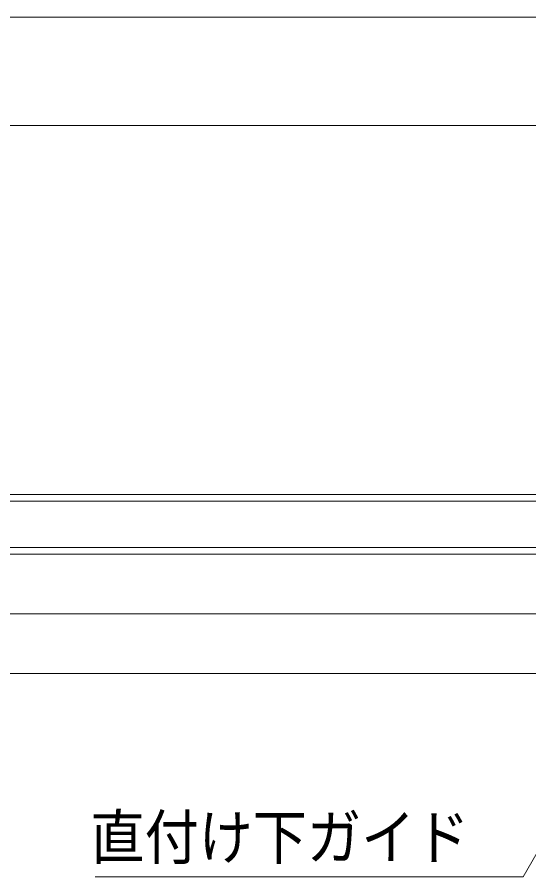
# Model space of a CAD drawing. Units: millimetres, scale not verified. Extents: x -6062 to 6062, y -3045 to 3045.
# Drawn here: x -2641 to -2263, y 916 to 1550 of the extents above; entities that cross this region are included whole.
import ezdxf
from ezdxf.enums import TextEntityAlignment as Align

# ---------------------------------------------------------------- set-up
doc = ezdxf.new("R2010")
doc.units = ezdxf.units.MM
doc.header["$LTSCALE"] = 20
for name, color, linetype, lineweight in [('0-2_2寸法-1', 7, 'Continuous', 9), ('0-3_2寸法-3', 7, 'Continuous', 9), ('0-4_3一般', 7, 'Continuous', 9)]:
    doc.layers.add(name, color=color, linetype=linetype, lineweight=lineweight)
doc.styles.add('ＭＳ ゴシック', font='')
doc.styles.get('ＭＳ ゴシック').set_extended_font_data('MS Gothic')

# ---------------------------------------------------------------- blocks, each defined once
blk = doc.blocks.new('グループ-16')
at = {"layer": '0-4_3一般'}
for p, q in [((-6958, 23856.9), (-30322, 23856.9)), ((-30322, 23176.9), (-6958, 23176.9)), ((17030, 23076.9), (-77990, 23076.9)), ((17030, 23076.9), (-77990, 23076.9)), ((17030, 22196.9), (-77990, 22196.9)), ((17030, 21316.9), (-77990, 21316.9))]:
    blk.add_line(p, q, dxfattribs=at)
for points in [[(17030, 23076.9), (17030, 23956.9), (-77990, 23956.9), (-77990, 23076.9)], [(17030, 21316.9), (17030, 22196.9), (-77990, 22196.9), (-77990, 21316.9)]]:
    blk.add_lwpolyline(points, dxfattribs=at)
blk = doc.blocks.new('グループ-17')
at = {"layer": '0-4_3一般'}
blk.add_blockref('グループ-16', (0, 0), dxfattribs=at)

msp = doc.modelspace()

# ---------------------------------------------------------------- linework, layer by layer
at = {"layer": '0-2_2寸法-1'}
for p, q in [((-948.21, 1550), (-5681.79, 1550)), ((-2148.21, 1470), (-5669.79, 1470))]:
    msp.add_line(p, q, dxfattribs=at)
at = {"layer": '0-3_2寸法-3'}
msp.add_lwpolyline([(-2126.5, 1159.44), (-2267.18, 915.84), (-2583.19, 915.84)], dxfattribs=at)

# ---------------------------------------------------------------- block references
at = {"layer": '0-4_3一般', "xscale": 0.05, "yscale": 0.05}
msp.add_blockref('グループ-17', (-1787.5, 0), dxfattribs=at)

# ---------------------------------------------------------------- texts
at = {"layer": '0-3_2寸法-3', "style": 'ＭＳ ゴシック', "width": 0.9}
msp.add_text('直付け下ガイド', height=32.55, dxfattribs=at).set_placement((-2586.64, 919.02), align=Align.BOTTOM_LEFT)

doc.saveas('drawing.dxf')
